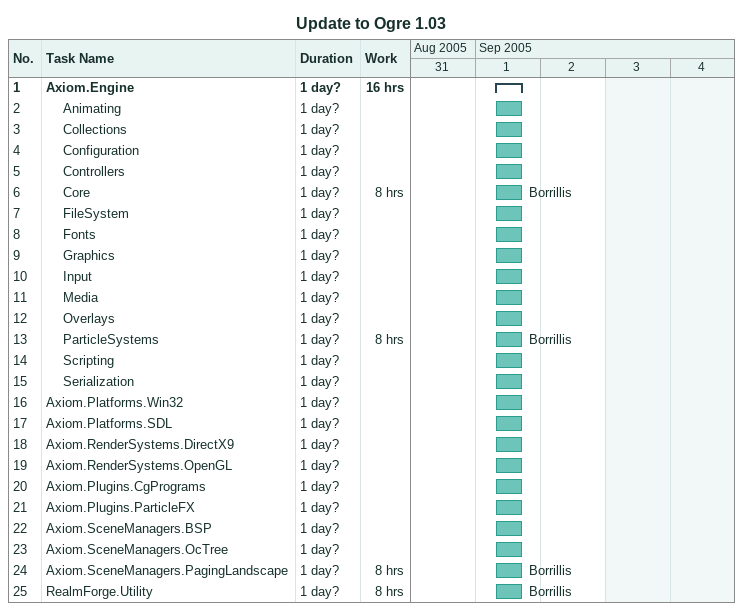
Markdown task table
Update to Ogre 1.03

| ID | Level | Task | Duration | Start | Finish | Resources | Work (h) |
|---|---|---|---|---|---|---|---|
| 1 | 1 | **Axiom.Engine** | 1d? | 2005-09-01 | 2005-09-01 |  | 16 |
| 2 | 2 | Animating | 1d? | 2005-09-01 | 2005-09-01 |  |  |
| 3 | 2 | Collections | 1d? | 2005-09-01 | 2005-09-01 |  |  |
| 4 | 2 | Configuration | 1d? | 2005-09-01 | 2005-09-01 |  |  |
| 5 | 2 | Controllers | 1d? | 2005-09-01 | 2005-09-01 |  |  |
| 6 | 2 | Core | 1d? | 2005-09-01 | 2005-09-01 | Borrillis | 8 |
| 7 | 2 | FileSystem | 1d? | 2005-09-01 | 2005-09-01 |  |  |
| 8 | 2 | Fonts | 1d? | 2005-09-01 | 2005-09-01 |  |  |
| 9 | 2 | Graphics | 1d? | 2005-09-01 | 2005-09-01 |  |  |
| 10 | 2 | Input | 1d? | 2005-09-01 | 2005-09-01 |  |  |
| 11 | 2 | Media | 1d? | 2005-09-01 | 2005-09-01 |  |  |
| 12 | 2 | Overlays | 1d? | 2005-09-01 | 2005-09-01 |  |  |
| 13 | 2 | ParticleSystems | 1d? | 2005-09-01 | 2005-09-01 | Borrillis | 8 |
| 14 | 2 | Scripting | 1d? | 2005-09-01 | 2005-09-01 |  |  |
| 15 | 2 | Serialization | 1d? | 2005-09-01 | 2005-09-01 |  |  |
| 16 | 1 | Axiom.Platforms.Win32 | 1d? | 2005-09-01 | 2005-09-01 |  |  |
| 17 | 1 | Axiom.Platforms.SDL | 1d? | 2005-09-01 | 2005-09-01 |  |  |
| 18 | 1 | Axiom.RenderSystems.DirectX9 | 1d? | 2005-09-01 | 2005-09-01 |  |  |
| 19 | 1 | Axiom.RenderSystems.OpenGL | 1d? | 2005-09-01 | 2005-09-01 |  |  |
| 20 | 1 | Axiom.Plugins.CgPrograms | 1d? | 2005-09-01 | 2005-09-01 |  |  |
| 21 | 1 | Axiom.Plugins.ParticleFX | 1d? | 2005-09-01 | 2005-09-01 |  |  |
| 22 | 1 | Axiom.SceneManagers.BSP | 1d? | 2005-09-01 | 2005-09-01 |  |  |
| 23 | 1 | Axiom.SceneManagers.OcTree | 1d? | 2005-09-01 | 2005-09-01 |  |  |
| 24 | 1 | Axiom.SceneManagers.PagingLandscape | 1d? | 2005-09-01 | 2005-09-01 | Borrillis | 8 |
| 25 | 1 | RealmForge.Utility | 1d? | 2005-09-01 | 2005-09-01 | Borrillis | 8 |
